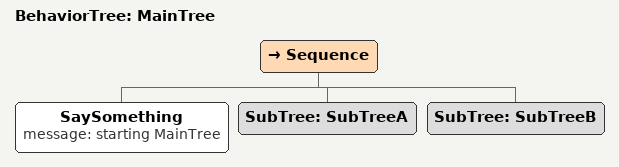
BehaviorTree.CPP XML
<root BTCPP_format="4">
  <!-- Or include manually -->
  <BehaviorTree ID="MainTree">
    <Sequence>
      <SaySomething message="starting MainTree" />
      <SubTree ID="SubTreeA" />
      <SubTree ID="SubTreeB" />
    </Sequence>
  </BehaviorTree>
</root>
